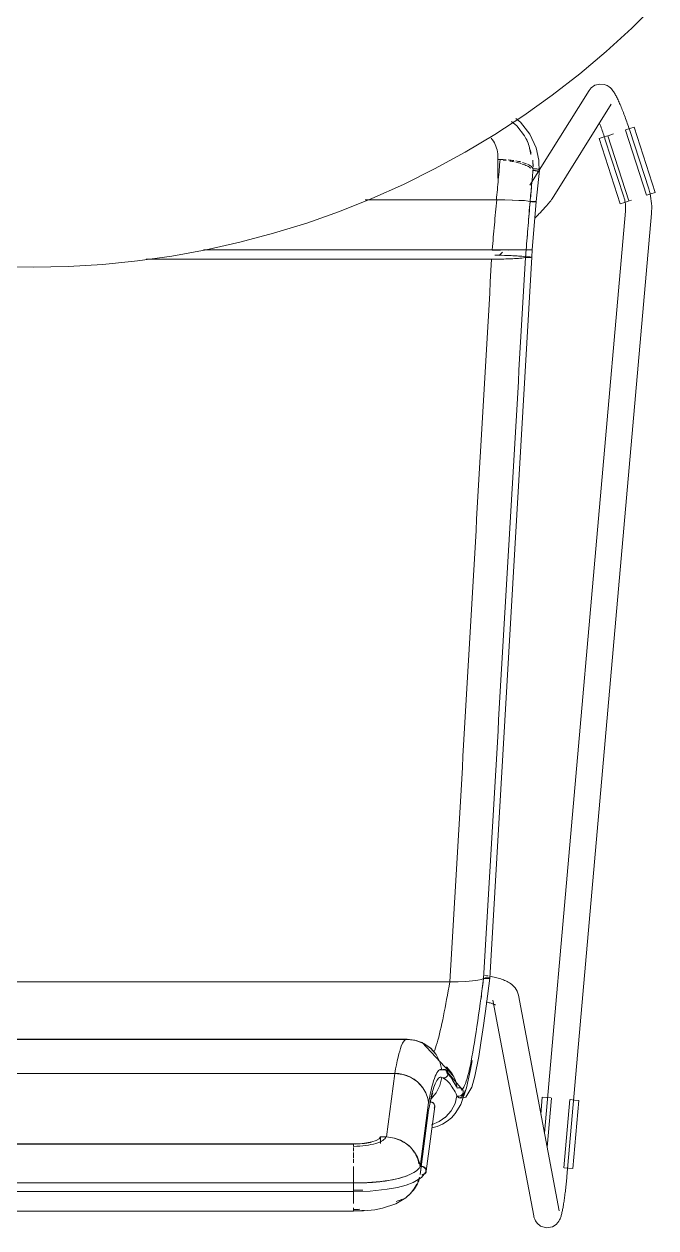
# Model space of a CAD drawing. Header units: millimetres. Extents: x 155927 to 295199, y -4084 to 97293.
# Drawn here: x 159744 to 160035, y 16566 to 17120 of the extents above; entities that cross this region are included whole.
import ezdxf

# ---------------------------------------------------------------- set-up
doc = ezdxf.new("R2010")
doc.units = ezdxf.units.MM
doc.header["$MEASUREMENT"] = 0
doc.layers.add('I-FURN', color=8, linetype='CONTINUOUS', lineweight=9)

msp = doc.modelspace()

# ---------------------------------------------------------------- linework, layer by layer
at = {"layer": 'I-FURN'}
for p, q in [((160024.15, 17118.05), (160035.52, 17129.31)), ((160012.33, 17107.27), (160024.15, 17118.05)), ((160000.09, 17096.96), (160012.33, 17107.27)), ((159987.46, 17087.15), (160000.09, 17096.96)), ((160005.36, 17090.48), (160007.1, 17091.71)), ((160007.1, 17091.71), (160009.32, 17092.29)), ((160009.32, 17092.29), (160011.3, 17092.12)), ((160011.3, 17092.12), (160012.68, 17091.6)), ((160012.68, 17091.6), (160013.59, 17091.03)), ((159974.43, 17077.85), (159987.46, 17087.15)), ((160004.47, 17089.36), (159981.44, 17052.6)), ((160005.36, 17090.48), (160004.47, 17089.36)), ((160013.59, 17091.03), (160014.22, 17090.51)), ((160014.22, 17090.51), (160014.68, 17090.05)), ((160014.68, 17090.05), (160015.05, 17089.62)), ((160015.05, 17089.62), (160015.37, 17089.22)), ((160015.37, 17089.22), (160015.64, 17088.83)), ((160015.64, 17088.83), (160015.9, 17088.44)), ((160015.9, 17088.44), (160016.14, 17088.05)), ((160016.14, 17088.05), (160016.38, 17087.65)), ((160016.38, 17087.65), (160016.61, 17087.24)), ((160016.61, 17087.24), (160016.84, 17086.82)), ((160016.84, 17086.82), (160017.06, 17086.37)), ((160017.06, 17086.37), (160017.29, 17085.92)), ((160017.29, 17085.92), (160017.53, 17085.44)), ((159987.33, 17039.41), (160014.64, 17082.99)), ((160017.53, 17085.44), (160017.76, 17084.95)), ((160017.76, 17084.95), (160017.99, 17084.44)), ((160017.99, 17084.44), (160018.23, 17083.92)), ((160018.23, 17083.92), (160018.47, 17083.37)), ((160018.47, 17083.37), (160018.71, 17082.81)), ((160018.71, 17082.81), (160018.96, 17082.23)), ((160018.96, 17082.23), (160019.21, 17081.64)), ((160019.21, 17081.64), (160019.45, 17081.02)), ((160019.45, 17081.02), (160019.71, 17080.4)), ((160019.71, 17080.4), (160019.96, 17079.76)), ((159961.05, 17069.09), (159974.43, 17077.85)), ((159968.72, 17075.02), (159971.11, 17073.02)), ((159970.74, 17076.37), (159972.85, 17074.69)), ((159972.85, 17074.69), (159977.18, 17069.16)), ((160019.96, 17079.76), (160020.21, 17079.11)), ((160020.21, 17079.11), (160020.46, 17078.44)), ((160020.46, 17078.44), (160020.72, 17077.76)), ((160020.72, 17077.76), (160020.97, 17077.07)), ((160020.97, 17077.07), (160021.23, 17076.38)), ((160021.23, 17076.38), (160021.48, 17075.67)), ((160021.48, 17075.67), (160021.74, 17074.95)), ((160021.74, 17074.95), (160021.99, 17074.23)), ((159947.33, 17060.86), (159961.05, 17069.09)), ((159971.11, 17073.02), (159974.61, 17068.45)), ((159977.18, 17069.16), (159980.08, 17062.85)), ((160009.27, 17074.1), (160009.51, 17073.48)), ((160009.51, 17073.48), (160009.74, 17072.85)), ((160009.74, 17072.85), (160009.98, 17072.2)), ((160009.98, 17072.2), (160010.21, 17071.54)), ((160010.21, 17071.54), (160010.45, 17070.88)), ((160010.45, 17070.88), (160010.68, 17070.2)), ((160010.68, 17070.2), (160010.92, 17069.52)), ((160010.92, 17069.52), (160011.15, 17068.84)), ((160015.62, 17069.31), (160013.14, 17068.51)), ((160021.11, 17071.09), (160030.8, 17041.08)), ((160021.23, 17071.13), (160023.2, 17071.76)), ((160021.99, 17074.23), (160022.24, 17073.5)), ((160022.24, 17073.5), (160022.49, 17072.77)), ((160022.49, 17072.77), (160022.74, 17072.03)), ((160022.74, 17072.03), (160022.98, 17071.29)), ((160022.98, 17071.29), (160023.13, 17070.84)), ((160031.84, 17044.03), (160023.13, 17070.84)), ((160023.2, 17071.76), (160025.15, 17072.39)), ((160025.15, 17072.39), (160034.84, 17042.39)), ((159974.61, 17068.45), (159976.52, 17064.76)), ((160009, 17067.18), (160010.95, 17067.81)), ((160009, 17067.18), (160018.69, 17037.17)), ((160010.95, 17067.81), (160012.92, 17068.44)), ((160011.15, 17068.84), (160011.38, 17068.15)), ((160011.38, 17068.15), (160011.61, 17067.46)), ((160011.61, 17067.46), (160011.72, 17067.13)), ((160011.72, 17067.13), (160020.43, 17040.32)), ((160022.73, 17038.48), (160013.04, 17068.48)), ((159933.29, 17053.19), (159947.33, 17060.86)), ((159962.44, 17049.01), (159962.44, 17058.76)), ((159980.08, 17062.85), (159981.3, 17057.2)), ((159918.95, 17046.09), (159933.29, 17053.19)), ((159962.39, 17057.52), (159963.43, 17057.52)), ((159981.27, 17052.32), (159977.16, 17045.78)), ((159980.09, 17038.14), (159981.51, 17052.63)), ((159981.3, 17057.2), (159981.38, 17051.74)), ((159904.34, 17039.56), (159918.95, 17046.09)), ((160032.89, 17041.76), (160030.92, 17041.12)), ((160031.86, 17043.98), (160031.84, 17044.03)), ((160032.19, 17042.88), (160031.86, 17043.98)), ((160032.47, 17041.78), (160032.19, 17042.88)), ((160032.71, 17040.66), (160032.47, 17041.78)), ((160034.84, 17042.39), (160032.89, 17041.76)), ((159889.49, 17033.63), (159904.34, 17039.56)), ((159961.74, 17038.97), (159901.25, 17038.97)), ((159901.25, 17038.97), (159961.74, 17038.97)), ((159965.5, 17038.94), (159961.74, 17038.97)), ((159961.86, 17038.97), (159965.5, 17038.94)), ((159965.59, 17038.94), (159969.03, 17038.87)), ((159969.03, 17038.87), (159965.6, 17038.94)), ((159972.13, 17038.75), (159969.03, 17038.87)), ((159969.1, 17038.87), (159972.13, 17038.75)), ((159974.61, 17038.6), (159972.13, 17038.75)), ((159972.17, 17038.75), (159974.61, 17038.6)), ((159976.34, 17038.43), (159974.61, 17038.6)), ((159974.63, 17038.6), (159976.34, 17038.42)), ((159977.24, 17038.23), (159976.34, 17038.43)), ((159976.35, 17038.42), (159977.23, 17038.23)), ((159977.23, 17038.23), (159977.7, 17038.24)), ((159977.71, 17038.24), (159977.24, 17038.23)), ((159977.25, 17038.05), (159977.72, 17038.04)), ((159977.72, 17038.04), (159977.25, 17038.05)), ((159977.7, 17038.24), (159978.2, 17038.24)), ((159978.2, 17038.24), (159977.71, 17038.24)), ((159978.69, 17038.24), (159978.2, 17038.24)), ((159978.2, 17038.24), (159978.69, 17038.24)), ((159978.7, 17038.04), (159978.21, 17038.04)), ((159978.22, 17038.04), (159978.71, 17038.04)), ((159978.26, 17015.94), (159980.08, 17038.14)), ((159979.15, 17038.23), (159978.69, 17038.24)), ((159978.69, 17038.24), (159979.14, 17038.23)), ((159979.16, 17038.05), (159978.7, 17038.04)), ((159978.71, 17038.04), (159979.16, 17038.05)), ((159979.14, 17038.23), (159979.53, 17038.21)), ((159979.53, 17038.21), (159979.15, 17038.23)), ((159979.16, 17038.05), (159979.54, 17038.07)), ((159979.54, 17038.07), (159979.16, 17038.05)), ((159979.83, 17038.19), (159979.53, 17038.21)), ((159979.53, 17038.21), (159979.82, 17038.19)), ((159979.54, 17038.07), (159979.83, 17038.09)), ((159979.83, 17038.09), (159979.54, 17038.07)), ((159980.02, 17038.16), (159979.83, 17038.19)), ((159979.83, 17038.09), (159980.02, 17038.11)), ((159980.02, 17038.11), (159979.83, 17038.09)), ((159980.01, 17038.16), (159980.08, 17038.14)), ((159980.09, 17038.14), (159980.02, 17038.16)), ((159980.02, 17038.11), (159980.09, 17038.14)), ((159980.08, 17038.14), (159980.02, 17038.11)), ((159984.51, 17035.95), (159984.21, 17035.62)), ((159984.8, 17036.28), (159984.51, 17035.95)), ((159985.07, 17036.59), (159984.8, 17036.28)), ((159985.33, 17036.88), (159985.07, 17036.59)), ((159985.57, 17037.16), (159985.33, 17036.88)), ((159985.8, 17037.43), (159985.57, 17037.16)), ((159986.02, 17037.68), (159985.8, 17037.43)), ((159986.22, 17037.92), (159986.02, 17037.68)), ((159986.41, 17038.15), (159986.22, 17037.92)), ((159986.59, 17038.37), (159986.41, 17038.15)), ((159986.76, 17038.59), (159986.59, 17038.37)), ((159986.94, 17038.82), (159986.76, 17038.59)), ((159987.12, 17039.08), (159986.94, 17038.82)), ((159987.33, 17039.41), (159987.12, 17039.08)), ((160020.64, 17037.8), (160018.69, 17037.17)), ((160020.43, 17040.32), (160020.62, 17039.68)), ((160020.62, 17039.68), (160020.79, 17039.04)), ((160022.61, 17038.44), (160020.64, 17037.8)), ((160020.79, 17039.04), (160020.93, 17038.4)), ((160020.93, 17038.4), (160021.04, 17037.74)), ((160021.04, 17037.74), (160021.13, 17037.09)), ((160021.13, 17037.09), (160021.19, 17036.43)), ((160021.19, 17036.43), (160021.23, 17035.77)), ((160021.23, 17035.77), (160021.24, 17035.1)), ((160023.99, 17038.88), (160022.83, 17038.51)), ((160032.91, 17039.54), (160032.71, 17040.66)), ((160033.06, 17038.4), (160032.91, 17039.54)), ((160033.16, 17037.27), (160033.06, 17038.4)), ((160033.22, 17036.13), (160033.16, 17037.27)), ((160033.24, 17034.98), (160033.22, 17036.13)), ((159874.4, 17028.29), (159889.49, 17033.63)), ((159980.06, 17031.1), (159979.61, 17030.63)), ((159980.49, 17031.56), (159980.06, 17031.1)), ((159980.91, 17032.01), (159980.49, 17031.56)), ((159981.32, 17032.46), (159980.91, 17032.01)), ((159981.73, 17032.89), (159981.32, 17032.46)), ((159982.12, 17033.32), (159981.73, 17032.89)), ((159982.5, 17033.73), (159982.12, 17033.32)), ((159982.87, 17034.14), (159982.5, 17033.73)), ((159983.22, 17034.53), (159982.87, 17034.14)), ((159983.57, 17034.9), (159983.22, 17034.53)), ((159983.9, 17035.27), (159983.57, 17034.9)), ((160021.17, 17033.75), (159983.88, 16609.25)), ((159984.21, 17035.62), (159983.9, 17035.27)), ((159994.18, 16589.38), (160033.13, 17032.7)), ((160021.18, 17033.78), (160021.17, 17033.75)), ((160021.22, 17034.44), (160021.18, 17033.78)), ((160021.24, 17035.1), (160021.22, 17034.44)), ((160033.13, 17032.7), (160033.21, 17033.84)), ((160033.21, 17033.84), (160033.24, 17034.98)), ((159859.12, 17023.57), (159874.4, 17028.29)), ((159828.04, 17015.96), (159843.66, 17019.45)), ((159843.66, 17019.45), (159859.12, 17023.57)), ((159812.3, 17013.1), (159828.04, 17015.96)), ((159826.8, 17016), (159959.79, 17016)), ((159959.79, 17016), (159826.8, 17016)), ((159959.79, 17016), (159963.58, 17016)), ((159963.58, 17016), (159959.79, 17016)), ((159963.58, 17015.88), (159959.8, 17015.87)), ((159959.8, 17015.87), (159963.58, 17015.88)), ((159963.32, 17013.44), (159961.07, 17013.47)), ((159963.02, 17013.33), (159964.49, 17014.85)), ((159963.58, 17016), (159967.15, 17015.99)), ((159967.15, 17015.99), (159963.58, 17016)), ((159970.26, 17015.89), (159967.14, 17015.88)), ((159967.14, 17015.88), (159970.27, 17015.89)), ((159967.15, 17015.99), (159970.28, 17015.98)), ((159970.28, 17015.98), (159967.15, 17015.99)), ((159972.76, 17015.9), (159970.26, 17015.89)), ((159970.27, 17015.89), (159972.77, 17015.9)), ((159970.28, 17015.98), (159972.78, 17015.97)), ((159972.78, 17015.97), (159970.28, 17015.98)), ((159974.51, 17015.92), (159972.76, 17015.9)), ((159972.77, 17015.9), (159974.52, 17015.92)), ((159974.53, 17015.96), (159972.78, 17015.97)), ((159972.79, 17015.97), (159974.53, 17015.96)), ((159974.53, 17015.96), (159975.42, 17015.94)), ((159975.42, 17015.94), (159974.53, 17015.96)), ((159975.88, 17015.93), (159975.41, 17015.93)), ((159975.41, 17015.93), (159975.88, 17015.93)), ((159975.42, 17015.94), (159975.89, 17015.95)), ((159975.89, 17015.95), (159975.42, 17015.94)), ((159976.38, 17015.93), (159975.88, 17015.93)), ((159975.88, 17015.93), (159976.38, 17015.93)), ((159975.89, 17015.95), (159976.38, 17015.95)), ((159976.39, 17015.95), (159975.89, 17015.95)), ((159976.38, 17015.95), (159976.87, 17015.95)), ((159976.87, 17015.93), (159976.38, 17015.93)), ((159976.38, 17015.93), (159976.87, 17015.93)), ((159976.88, 17015.95), (159976.39, 17015.95)), ((159976.87, 17015.95), (159977.33, 17015.94)), ((159977.32, 17015.93), (159976.87, 17015.93)), ((159976.87, 17015.93), (159977.32, 17015.93)), ((159977.33, 17015.94), (159976.88, 17015.95)), ((159977.7, 17015.93), (159977.32, 17015.93)), ((159977.32, 17015.93), (159977.71, 17015.93)), ((159977.33, 17015.94), (159977.71, 17015.94)), ((159977.71, 17015.94), (159977.33, 17015.94)), ((159977.71, 17015.94), (159978, 17015.94)), ((159978, 17015.94), (159977.71, 17015.94)), ((159978.25, 17015.94), (159977.99, 17012.58)), ((159978.19, 17015.94), (159978.25, 17015.94)), ((159978.25, 17015.94), (159978.19, 17015.94)), ((159978.19, 17015.94), (159978.26, 17015.94)), ((159978.26, 17015.94), (159978.19, 17015.94)), ((159739.94, 17008.08), (159748.58, 17007.99)), ((159748.58, 17007.99), (159764.57, 17008.31)), ((159764.57, 17008.31), (159780.54, 17009.27)), ((159780.54, 17009.27), (159796.46, 17010.87)), ((159796.46, 17010.87), (159812.3, 17013.1)), ((159800.43, 17011.68), (159959.53, 17011.68)), ((159959.53, 17011.68), (159800.43, 17011.68)), ((159958.69, 16680.67), (159977.98, 17012.58)), ((159959.53, 17011.68), (159963.31, 17011.71)), ((159963.31, 17011.71), (159966.88, 17011.79)), ((159966.87, 17013.37), (159963.32, 17013.44)), ((159969.99, 17013.24), (159966.87, 17013.37)), ((159966.88, 17011.79), (159970.01, 17011.91)), ((159972.49, 17013.08), (159969.99, 17013.24)), ((159970.01, 17011.91), (159972.51, 17012.08)), ((159974.24, 17012.89), (159972.49, 17013.08)), ((159972.51, 17012.08), (159974.26, 17012.27)), ((159975.14, 17012.68), (159974.24, 17012.89)), ((159974.26, 17012.27), (159975.15, 17012.48)), ((159975.61, 17012.69), (159975.14, 17012.68)), ((159975.15, 17012.48), (159975.62, 17012.47)), ((159976.11, 17012.69), (159975.61, 17012.69)), ((159975.62, 17012.47), (159976.11, 17012.47)), ((159976.6, 17012.68), (159976.11, 17012.69)), ((159976.11, 17012.47), (159976.6, 17012.47)), ((159977.05, 17012.67), (159976.6, 17012.68)), ((159976.6, 17012.47), (159977.05, 17012.48)), ((159977.43, 17012.66), (159977.05, 17012.67)), ((159977.05, 17012.48), (159977.44, 17012.5)), ((159977.72, 17012.63), (159977.43, 17012.66)), ((159977.44, 17012.5), (159977.73, 17012.52)), ((159977.91, 17012.61), (159977.72, 17012.63)), ((159977.73, 17012.52), (159977.92, 17012.55)), ((159977.98, 17012.58), (159977.91, 17012.61)), ((159977.92, 17012.55), (159977.98, 17012.58)), ((159957.17, 16681.8), (159956.44, 16681.9)), ((159957.88, 16681.69), (159957.17, 16681.8)), ((159959.28, 16681.45), (159958.59, 16681.58)), ((159959.96, 16681.32), (159959.28, 16681.45)), ((159960.63, 16681.17), (159959.96, 16681.32)), ((159961.29, 16681.02), (159960.63, 16681.17)), ((159961.93, 16680.86), (159961.29, 16681.02)), ((159556.88, 16678.95), (159940.28, 16678.95)), ((159940.28, 16678.95), (159556.88, 16678.95)), ((159940.28, 16678.95), (159944.05, 16679.01)), ((159944.05, 16679.01), (159940.36, 16678.95)), ((159944.05, 16679.01), (159947.58, 16679.16)), ((159947.58, 16679.16), (159944.11, 16679.01)), ((159947.58, 16679.16), (159950.68, 16679.4)), ((159950.72, 16679.4), (159947.63, 16679.17)), ((159950.68, 16679.4), (159953.18, 16679.71)), ((159953.18, 16679.71), (159950.72, 16679.4)), ((159953.18, 16679.71), (159954.92, 16680.08)), ((159954.92, 16680.08), (159953.19, 16679.72)), ((159955.83, 16680.48), (159954.92, 16680.08)), ((159954.92, 16680.08), (159955.83, 16680.48)), ((159955.83, 16680.48), (159956.3, 16680.46)), ((159956.3, 16680.46), (159955.83, 16680.48)), ((159956.3, 16680.46), (159956.79, 16680.46)), ((159956.8, 16680.46), (159956.3, 16680.46)), ((159956.83, 16680.88), (159956.34, 16680.88)), ((159956.34, 16680.88), (159956.84, 16680.88)), ((159956.79, 16680.46), (159957.29, 16680.47)), ((159957.29, 16680.47), (159956.8, 16680.46)), ((159957.32, 16680.87), (159956.83, 16680.88)), ((159956.84, 16680.88), (159957.33, 16680.87)), ((159958.69, 16680.67), (159957.14, 16668.81)), ((159957.29, 16680.47), (159957.74, 16680.49)), ((159957.75, 16680.49), (159957.29, 16680.47)), ((159957.78, 16680.85), (159957.32, 16680.87)), ((159957.33, 16680.87), (159957.78, 16680.85)), ((159957.74, 16680.49), (159958.13, 16680.52)), ((159958.13, 16680.52), (159957.75, 16680.49)), ((159958.15, 16680.82), (159957.78, 16680.85)), ((159957.78, 16680.85), (159958.16, 16680.82)), ((159958.13, 16680.52), (159958.43, 16680.57)), ((159958.43, 16680.57), (159958.13, 16680.52)), ((159958.44, 16680.77), (159958.15, 16680.82)), ((159958.16, 16680.82), (159958.45, 16680.77)), ((159958.43, 16680.57), (159958.62, 16680.62)), ((159958.62, 16680.62), (159958.43, 16680.57)), ((159958.63, 16680.72), (159958.44, 16680.77)), ((159958.45, 16680.77), (159958.63, 16680.72)), ((159958.62, 16680.62), (159958.69, 16680.67)), ((159958.69, 16680.67), (159958.62, 16680.62)), ((159958.69, 16680.67), (159958.63, 16680.72)), ((159958.63, 16680.72), (159958.69, 16680.67)), ((159962.56, 16680.69), (159961.93, 16680.86)), ((159963.18, 16680.5), (159962.56, 16680.69)), ((159963.78, 16680.31), (159963.18, 16680.5)), ((159964.37, 16680.1), (159963.78, 16680.31)), ((159964.95, 16679.88), (159964.37, 16680.1)), ((159965.53, 16679.65), (159964.95, 16679.88)), ((159966.09, 16679.4), (159965.53, 16679.65)), ((159966.64, 16679.13), (159966.09, 16679.4)), ((159967.17, 16678.84), (159966.64, 16679.13)), ((159967.71, 16678.51), (159967.17, 16678.84)), ((159968.25, 16678.15), (159967.71, 16678.51)), ((159968.78, 16677.75), (159968.25, 16678.15)), ((159969.31, 16677.3), (159968.78, 16677.75)), ((159969.83, 16676.78), (159969.31, 16677.3)), ((159970.34, 16676.18), (159969.83, 16676.78)), ((159970.83, 16675.5), (159970.34, 16676.18)), ((159971.26, 16674.7), (159970.83, 16675.5)), ((159960.09, 16670.59), (159978.91, 16571.3)), ((159971.63, 16673.81), (159971.26, 16674.7)), ((159971.89, 16672.82), (159971.63, 16673.81)), ((159990.7, 16573.53), (159971.89, 16672.82)), ((159957.14, 16668.81), (159955.78, 16658.88)), ((159957.55, 16669.56), (159957.05, 16669.66)), ((159958.02, 16669.46), (159957.55, 16669.56)), ((159958.46, 16669.36), (159958.02, 16669.46)), ((159958.88, 16669.25), (159958.46, 16669.36)), ((159959.28, 16669.15), (159958.88, 16669.25)), ((159959.64, 16669.04), (159959.28, 16669.15)), ((159959.98, 16668.93), (159959.64, 16669.04)), ((159960.28, 16668.82), (159959.98, 16668.93)), ((159960.55, 16668.72), (159960.28, 16668.82)), ((159960.78, 16668.63), (159960.55, 16668.72)), ((159960.98, 16668.54), (159960.78, 16668.63)), ((159961.13, 16668.46), (159960.98, 16668.54)), ((159961.22, 16668.42), (159961.13, 16668.46)), ((159961.29, 16668.37), (159961.22, 16668.42)), ((159961.31, 16668.36), (159961.29, 16668.37)), ((159955.78, 16658.88), (159954.6, 16650.87)), ((159576.18, 16652.45), (159920.97, 16652.45)), ((159920.97, 16652.45), (159576.18, 16652.45)), ((159920.43, 16652.6), (159615.63, 16652.6)), ((159924.18, 16652.16), (159920.43, 16652.6)), ((159920.97, 16652.45), (159924.76, 16651.97)), ((159924.76, 16651.98), (159920.97, 16652.45)), ((159928.64, 16650.43), (159924.18, 16652.16)), ((159928.33, 16650.61), (159924.76, 16651.98)), ((159924.76, 16651.97), (159928.33, 16650.61)), ((159927.54, 16651.03), (159925.62, 16651.74)), ((159942.15, 16635.34), (159927.54, 16651.03)), ((159928.33, 16650.61), (159931.46, 16648.44)), ((159931.47, 16648.44), (159928.33, 16650.61)), ((159931.46, 16648.44), (159933.97, 16645.56)), ((159933.97, 16645.57), (159931.47, 16648.44)), ((159954.6, 16650.87), (159953.57, 16644.55)), ((159935.73, 16642.17), (159933.97, 16645.57)), ((159933.97, 16645.56), (159935.72, 16642.17)), ((159936.62, 16638.46), (159935.73, 16642.17)), ((159949.85, 16638.69), (159950.59, 16642.76)), ((159953.57, 16644.55), (159951.76, 16635.53)), ((159582.22, 16636.85), (159914.93, 16636.85)), ((159914.93, 16636.85), (159582.22, 16636.85)), ((159914.93, 16636.85), (159911.07, 16607.57)), ((159918.7, 16636.38), (159914.93, 16636.85)), ((159938.43, 16638.43), (159935.55, 16638.48)), ((159936.62, 16638.46), (159937.09, 16638.62)), ((159937.09, 16638.62), (159936.62, 16638.46)), ((159937.09, 16638.62), (159937.59, 16638.66)), ((159937.59, 16638.66), (159937.09, 16638.62)), ((159937.59, 16638.66), (159938.08, 16638.57)), ((159938.08, 16638.58), (159937.59, 16638.66)), ((159938.53, 16638.38), (159938.08, 16638.58)), ((159938.08, 16638.57), (159938.53, 16638.37)), ((159946.26, 16629.14), (159938.13, 16638.56)), ((159938.91, 16638.06), (159938.53, 16638.38)), ((159938.53, 16638.37), (159938.91, 16638.06)), ((159938.8, 16639.84), (159941.2, 16637.01)), ((159941.21, 16637.01), (159938.8, 16639.84)), ((159938.91, 16638.06), (159939.2, 16637.66)), ((159939.21, 16637.66), (159938.91, 16638.06)), ((159939.2, 16637.66), (159939.39, 16637.2)), ((159939.4, 16637.2), (159939.21, 16637.66)), ((159939.39, 16637.2), (159939.46, 16636.71)), ((159939.46, 16636.71), (159939.39, 16636.22)), ((159939.46, 16636.71), (159939.4, 16637.2)), ((159939.4, 16636.21), (159939.46, 16636.71)), ((159941.2, 16637.01), (159942.84, 16633.68)), ((159942.85, 16633.68), (159941.21, 16637.01)), ((159947.96, 16630.17), (159949.85, 16638.69)), ((159922.25, 16635.06), (159918.7, 16636.38)), ((159925.36, 16632.98), (159922.25, 16635.06)), ((159927.85, 16630.24), (159925.36, 16632.98)), ((159933.97, 16627.84), (159935.73, 16631.24)), ((159935.73, 16631.24), (159936.62, 16634.95)), ((159937.09, 16634.79), (159936.62, 16634.95)), ((159936.62, 16634.95), (159937.09, 16634.79)), ((159937.3, 16634.67), (159936.87, 16634.85)), ((159937.59, 16634.75), (159937.09, 16634.79)), ((159937.09, 16634.79), (159937.59, 16634.75)), ((159938.08, 16634.84), (159937.59, 16634.75)), ((159937.59, 16634.75), (159938.08, 16634.83)), ((159938.53, 16635.04), (159938.08, 16634.84)), ((159938.08, 16634.83), (159938.53, 16635.04)), ((159938.91, 16635.35), (159938.53, 16635.04)), ((159938.53, 16635.04), (159938.91, 16635.35)), ((159939.2, 16635.75), (159938.91, 16635.35)), ((159938.91, 16635.35), (159939.21, 16635.75)), ((159939.39, 16636.22), (159939.2, 16635.75)), ((159939.21, 16635.75), (159939.4, 16636.21)), ((159942.84, 16633.68), (159943.63, 16630.07)), ((159943.63, 16630.07), (159942.85, 16633.68)), ((159951.76, 16635.53), (159950.36, 16630.53)), ((159931.47, 16624.97), (159933.97, 16627.84)), ((159932.47, 16627.87), (159931.71, 16625.44)), ((159942.68, 16622.95), (159943.58, 16626.58)), ((159944.05, 16626.42), (159943.58, 16626.58)), ((159943.58, 16626.58), (159944.05, 16626.42)), ((159943.63, 16630.07), (159944.1, 16630.22)), ((159944.1, 16630.22), (159943.63, 16630.07)), ((159944.55, 16626.38), (159944.05, 16626.42)), ((159944.05, 16626.42), (159944.55, 16626.37)), ((159944.1, 16630.22), (159944.6, 16630.25)), ((159944.6, 16630.25), (159944.1, 16630.22)), ((159945.4, 16625.37), (159944.49, 16625.66)), ((159945.04, 16626.45), (159944.55, 16626.38)), ((159944.55, 16626.37), (159945.04, 16626.45)), ((159944.6, 16630.25), (159945.09, 16630.16)), ((159945.1, 16630.16), (159944.6, 16630.25)), ((159945.5, 16626.65), (159945.04, 16626.45)), ((159945.04, 16626.45), (159945.5, 16626.65)), ((159945.09, 16630.16), (159945.54, 16629.95)), ((159945.55, 16629.95), (159945.1, 16630.16)), ((159945.29, 16622.54), (159947.96, 16630.17)), ((159947.59, 16625.9), (159945.4, 16625.37)), ((159945.88, 16626.95), (159945.5, 16626.65)), ((159945.5, 16626.65), (159945.89, 16626.95)), ((159945.54, 16629.95), (159945.92, 16629.63)), ((159945.93, 16629.64), (159945.55, 16629.95)), ((159946.18, 16627.35), (159945.88, 16626.95)), ((159945.89, 16626.95), (159946.19, 16627.35)), ((159945.92, 16629.63), (159946.21, 16629.23)), ((159946.21, 16629.23), (159945.93, 16629.64)), ((159946.1, 16629.41), (159946.23, 16629.2)), ((159946.38, 16627.8), (159946.18, 16627.35)), ((159946.19, 16627.35), (159946.38, 16627.8)), ((159946.21, 16629.23), (159946.39, 16628.77)), ((159946.4, 16628.77), (159946.21, 16629.23)), ((159946.45, 16628.29), (159946.38, 16627.8)), ((159946.38, 16627.8), (159946.46, 16628.29)), ((159946.39, 16628.77), (159946.45, 16628.29)), ((159946.46, 16628.29), (159946.4, 16628.77)), ((159950.36, 16630.53), (159947.59, 16625.9)), ((159982.84, 16625.88), (159982.15, 16617.99)), ((159982.84, 16625.88), (159984.89, 16625.7)), ((159984.89, 16625.7), (159986.95, 16625.52)), ((159930.48, 16623.48), (159926.64, 16593.77)), ((159933.31, 16621.57), (159929.46, 16591.79)), ((159931.71, 16625.44), (159930.34, 16619.15)), ((159931.45, 16623.67), (159930.95, 16623.63)), ((159931.94, 16623.59), (159931.45, 16623.67)), ((159932.39, 16623.4), (159931.94, 16623.59)), ((159932.77, 16623.1), (159932.39, 16623.4)), ((159933.07, 16622.71), (159932.77, 16623.1)), ((159933.26, 16622.27), (159933.07, 16622.71)), ((159933.07, 16620.89), (159933.26, 16621.33)), ((159933.32, 16621.8), (159933.26, 16622.27)), ((159933.26, 16621.33), (159933.32, 16621.8)), ((159940.94, 16619.63), (159942.68, 16622.95)), ((159942.78, 16618.43), (159945.29, 16622.54)), ((159985.09, 16602.91), (159987.07, 16625.51)), ((159995.52, 16624.77), (159992.76, 16593.36)), ((159995.65, 16624.76), (159997.71, 16624.58)), ((159999.75, 16624.4), (159996.99, 16592.99)), ((159997.71, 16624.58), (159999.75, 16624.4)), ((159930.46, 16619.93), (159926.62, 16590.23)), ((159931.86, 16613.23), (159935.37, 16614.63)), ((159935.37, 16614.63), (159938.45, 16616.81)), ((159936.87, 16613.41), (159939.07, 16614.78)), ((159938.45, 16616.81), (159938.19, 16616.57)), ((159938.45, 16616.81), (159940.94, 16619.63)), ((159939.07, 16614.78), (159941.05, 16616.46)), ((159941.05, 16616.46), (159942.78, 16618.43)), ((159932, 16611.72), (159934.5, 16612.38)), ((159934.5, 16612.38), (159936.87, 16613.41)), ((159896, 16604.38), (159601.15, 16604.38)), ((159601.15, 16604.33), (159896, 16604.33)), ((159899.04, 16604.49), (159896, 16604.38)), ((159901.89, 16604.81), (159899.04, 16604.49)), ((159904.38, 16605.32), (159901.89, 16604.81)), ((159906.37, 16605.99), (159904.38, 16605.32)), ((159907.72, 16606.78), (159906.37, 16605.99)), ((159908.36, 16607.64), (159907.72, 16606.78)), ((159908.36, 16604.64), (159908.36, 16607.64)), ((159911.07, 16607.57), (159908.36, 16607.64)), ((159896, 16602.8), (159896, 16601.06)), ((159896, 16600.47), (159896, 16598.01)), ((159896, 16597.49), (159896, 16595.65)), ((159896, 16594.02), (159896, 16590.46)), ((159927.39, 16596.2), (159926.77, 16591.43)), ((159994.95, 16593.17), (159992.89, 16593.35)), ((159996.99, 16592.99), (159994.95, 16593.17)), ((159896, 16586.46), (159896, 16590.27)), ((159896, 16590.27), (159896, 16586.46)), ((159902.41, 16586.57), (159908.4, 16587.05)), ((159908.4, 16587.05), (159913.84, 16587.88)), ((159913.84, 16587.88), (159917.34, 16588.68)), ((159917.34, 16588.68), (159920.16, 16589.56)), ((159920.16, 16589.56), (159920.67, 16589.75)), ((159927.21, 16588.91), (159923.38, 16586.61)), ((159929.1, 16591.29), (159927.21, 16588.91)), ((159993.88, 16586.23), (159993.95, 16586.97)), ((159993.95, 16586.97), (159994.03, 16587.72)), ((159994.03, 16587.72), (159994.1, 16588.47)), ((159994.1, 16588.47), (159994.16, 16589.22)), ((159994.16, 16589.22), (159994.18, 16589.38)), ((159896, 16586.48), (159601.15, 16586.48)), ((159601.15, 16582.52), (159896, 16582.52)), ((159896, 16586.48), (159902.41, 16586.57)), ((159896, 16586.48), (159896, 16582.52)), ((159896, 16586.37), (159896, 16586.48)), ((159896, 16586.15), (159896, 16586.37)), ((159896, 16585.82), (159896, 16586.15)), ((159896, 16585.4), (159896, 16585.82)), ((159896, 16584.93), (159896, 16585.4)), ((159896, 16584.43), (159896, 16584.93)), ((159896, 16583.94), (159896, 16584.43)), ((159896, 16583.48), (159896, 16583.94)), ((159896, 16583.09), (159896, 16583.48)), ((159896, 16582.79), (159896, 16583.09)), ((159896, 16582.59), (159896, 16582.79)), ((159896, 16582.77), (159896, 16579.75)), ((159896, 16579.74), (159896, 16582.76)), ((159903.56, 16582.67), (159896, 16582.52)), ((159896, 16582.52), (159896, 16582.59)), ((159911.45, 16583.47), (159903.56, 16582.67)), ((159916.17, 16584.34), (159911.45, 16583.47)), ((159920.21, 16585.42), (159916.17, 16584.34)), ((159922.07, 16581.46), (159920.09, 16579.63)), ((159923.38, 16586.61), (159920.21, 16585.42)), ((159923.74, 16583.53), (159922.07, 16581.46)), ((159925.07, 16585.8), (159923.74, 16583.53)), ((159993.23, 16580.54), (159993.31, 16581.22)), ((159993.31, 16581.22), (159993.4, 16581.9)), ((159993.4, 16581.9), (159993.48, 16582.6)), ((159993.48, 16582.6), (159993.57, 16583.31)), ((159993.57, 16583.31), (159993.65, 16584.03)), ((159993.65, 16584.03), (159993.73, 16584.76)), ((159993.73, 16584.76), (159993.8, 16585.49)), ((159993.8, 16585.49), (159993.88, 16586.23)), ((159896, 16579.58), (159896, 16577)), ((159915.38, 16576.76), (159909.23, 16574.74)), ((159920.09, 16579.63), (159915.38, 16576.76)), ((159992.41, 16575.13), (159992.5, 16575.67)), ((159992.5, 16575.67), (159992.59, 16576.22)), ((159992.59, 16576.22), (159992.69, 16576.79)), ((159992.69, 16576.79), (159992.78, 16577.37)), ((159992.78, 16577.37), (159992.87, 16577.97)), ((159992.87, 16577.97), (159992.96, 16578.59)), ((159992.96, 16578.59), (159993.05, 16579.23)), ((159993.05, 16579.23), (159993.14, 16579.88)), ((159993.14, 16579.88), (159993.23, 16580.54)), ((159601.15, 16573.48), (159896, 16573.48)), ((159896, 16574.98), (159896, 16573.5)), ((159896, 16573.48), (159896, 16573.65)), ((159900.52, 16573.57), (159896, 16573.48)), ((159905.73, 16574.08), (159900.52, 16573.57)), ((159909.23, 16574.74), (159905.73, 16574.08)), ((159979, 16570.88), (159978.91, 16571.3)), ((159979.13, 16570.37), (159979, 16570.88)), ((159979.35, 16569.75), (159979.13, 16570.37)), ((159991.06, 16569.88), (159991.23, 16570.3)), ((159991.23, 16570.3), (159991.38, 16570.71)), ((159991.38, 16570.71), (159991.5, 16571.1)), ((159991.5, 16571.1), (159991.62, 16571.5)), ((159991.62, 16571.5), (159991.72, 16571.9)), ((159991.72, 16571.9), (159991.83, 16572.32)), ((159991.83, 16572.32), (159991.93, 16572.74)), ((159991.93, 16572.74), (159992.03, 16573.19)), ((159992.03, 16573.19), (159992.12, 16573.65)), ((159992.12, 16573.65), (159992.22, 16574.12)), ((159992.22, 16574.12), (159992.31, 16574.62)), ((159992.31, 16574.62), (159992.41, 16575.13)), ((159979.72, 16568.94), (159979.35, 16569.75)), ((159980.47, 16567.86), (159979.72, 16568.94)), ((159982.05, 16566.54), (159980.47, 16567.86)), ((159982.05, 16566.54), (159984.8, 16565.71)), ((159984.8, 16565.71), (159987.56, 16566.19)), ((159987.56, 16566.19), (159989.21, 16567.23)), ((159989.21, 16567.23), (159990.07, 16568.14)), ((159990.07, 16568.14), (159990.55, 16568.84)), ((159990.55, 16568.84), (159990.85, 16569.4)), ((159990.85, 16569.4), (159991.06, 16569.88))]:
    msp.add_line(p, q, dxfattribs=at)
for centre, major_axis, ratio, start_param, end_param in [((159914.8, 16621.78), (15.78, 0), 0.955139, 0.595876, 1.562553), ((159914.8, 16621.78), (15.78, 0), 0.955139, 0.354206, 0.595753), ((159914.8, 16621.78), (15.78, 0), 0.955139, 0.112537, 0.354036), ((159931.36, 16621.8), (1.96, 0), 0.955139, 5.775592, 8.064923), ((159896, 16589.23), (0, 15.75), 0.000004, 5.8107, 5.99294), ((159896, 16577.76), (12.4, 0), 0.287441, 4.712389, 4.950404)]:
    msp.add_ellipse(centre, major_axis=major_axis, ratio=ratio, start_param=start_param, end_param=end_param, dxfattribs=at)
for points, knots in [([(159959.28, 17067.41), (159960.04, 17066.51), (159961.97, 17063.51), (159962.6, 17059.91), (159962.39, 17057.52)], [0.5, 0.5, 0.5, 0.5, 0.6666667, 1, 1, 1, 1]), ([(159974.6, 17068.43), (159975.12, 17067.61), (159976.7, 17064.89), (159977.29, 17061.9), (159977.58, 17059.8)], [-0.4024189, -0.4024189, -0.4024189, -0.4024189, -0.3333333, -0.1789981, -0.1789981, -0.1789981, -0.1789981]), ([(159978.67, 17053.19), (159978.81, 17053.21), (159979.1, 17053.24), (159979.52, 17053.25), (159979.89, 17053.24), (159980.19, 17053.22), (159980.46, 17053.19), (159980.71, 17053.14), (159980.93, 17053.07), (159981.13, 17053.01), (159981.32, 17052.91), (159981.43, 17052.82), (159981.46, 17052.78)], [0, 0, 0, 0, 0.0555556, 0.1111111, 0.1666667, 0.1944444, 0.2222222, 0.2777778, 0.3055556, 0.3333333, 0.3888889, 0.4444444, 0.4444444, 0.4444444, 0.4444444]), ([(159961.07, 17013.47), (159963.09, 17013.46), (159966.32, 17013.4), (159970.11, 17013.25), (159973.46, 17013.03), (159974.85, 17012.82), (159975.14, 17012.68)], [-0.9335619, -0.9335619, -0.9335619, -0.9335619, -0.6666667, -0.5, -0.3333333, 0, 0, 0, 0]), ([(159975.15, 17012.48), (159974.87, 17012.33), (159973.48, 17012.13), (159970.12, 17011.91), (159966.96, 17011.78), (159963.35, 17011.7), (159960.8, 17011.68), (159959.53, 17011.68)], [-1, -1, -1, -1, -0.666667, -0.5, -0.333333, -0.166667, 0, 0, 0, 0]), ([(159977.99, 17012.58), (159977.99, 17012.56), (159977.85, 17012.53), (159977.46, 17012.5), (159977.07, 17012.48), (159976.61, 17012.47), (159976.12, 17012.47), (159975.61, 17012.47), (159975.3, 17012.47), (159975.15, 17012.48)], [-0.498493, -0.498493, -0.498493, -0.498493, -0.375, -0.3125, -0.25, -0.1875, -0.125, -0.0625, 0, 0, 0, 0]), ([(159940.28, 16678.95), (159939.3, 16673.56), (159937.36, 16662.78), (159934.92, 16652.07), (159933.46, 16647.83), (159932.98, 16646.68)], [0, 0, 0, 0, 0.25, 0.5, 0.625, 0.625, 0.625, 0.625]), ([(159945.46, 16629.19), (159945.87, 16629.38), (159947.29, 16630.98), (159949.73, 16639.28), (159952.78, 16657.72), (159954.81, 16672.93), (159955.83, 16680.48)], [0.1500588, 0.1500588, 0.1500588, 0.1500588, 0.25, 0.5, 0.75, 1, 1, 1, 1]), ([(159920.43, 16652.6), (159919.6, 16652.6), (159917.77, 16650.22), (159915.94, 16642.58), (159914.93, 16636.85)], [0.0892846, 0.0892846, 0.0892846, 0.0892846, 0.5, 1, 1, 1, 1]), ([(159938.75, 16637.2), (159939.21, 16636.81), (159940.83, 16635.13), (159942.46, 16632.48), (159943.63, 16630.07)], [0.303693, 0.303693, 0.303693, 0.303693, 0.5, 1, 1, 1, 1]), ([(159931.17, 16623.57), (159931.97, 16627.28), (159933.78, 16633.77), (159935.6, 16635.5), (159936.62, 16634.95)], [0.1122148, 0.1122148, 0.1122148, 0.1122148, 0.5, 1, 1, 1, 1]), ([(159937.3, 16634.67), (159938.23, 16634.2), (159940.33, 16632.41), (159942.42, 16628.98), (159943.58, 16626.58)], [0.0974621, 0.0974621, 0.0974621, 0.0974621, 0.5, 1, 1, 1, 1]), ([(159943.58, 16626.58), (159944.6, 16625.03), (159945.89, 16625.26), (159947.17, 16628.28), (159947.43, 16629)], [0, 0, 0, 0, 0.25, 0.3133981, 0.3133981, 0.3133981, 0.3133981]), ([(159914.61, 16607.02), (159915.84, 16606.7), (159919.36, 16605.27), (159922.67, 16602.81), (159923.8, 16600.65)], [-0.8333333, -0.8333333, -0.8333333, -0.8333333, -0.6666667, -0.3333333, -0.3333333, -0.3333333, -0.3333333]), ([(159927.49, 16590.19), (159927.63, 16590.19), (159927.86, 16590.2), (159928.15, 16590.27), (159928.42, 16590.37), (159928.73, 16590.55), (159929.05, 16590.84), (159929.29, 16591.2), (159929.42, 16591.55), (159929.47, 16591.86), (159929.47, 16592.13), (159929.44, 16592.4), (159929.37, 16592.65), (159929.25, 16592.9), (159929.06, 16593.21), (159928.74, 16593.54), (159928.34, 16593.77), (159927.99, 16593.89), (159927.61, 16593.96), (159927.17, 16593.95), (159926.81, 16593.85), (159926.64, 16593.77)], [0.1111111, 0.1111111, 0.1111111, 0.1111111, 0.1666667, 0.1944444, 0.2222222, 0.2777778, 0.3333333, 0.3888889, 0.4444444, 0.4791667, 0.5138889, 0.5486111, 0.5833333, 0.6180556, 0.6527778, 0.7222222, 0.7916667, 0.8263889, 0.8611111, 0.9305556, 1, 1, 1, 1]), ([(159927.89, 16593.86), (159928.01, 16593.83), (159928.24, 16593.73), (159928.65, 16593.45), (159929.11, 16592.9), (159929.36, 16592.03), (159929.13, 16591.25), (159928.73, 16590.74), (159928.35, 16590.44), (159927.89, 16590.25), (159927.56, 16590.21), (159927.4, 16590.21)], [-0.8125, -0.8125, -0.8125, -0.8125, -0.765625, -0.71875, -0.625, -0.5, -0.375, -0.3125, -0.25, -0.1875, -0.125, -0.125, -0.125, -0.125]), ([(159920.36, 16580.1), (159920.75, 16580.38), (159922.13, 16581.42), (159924.13, 16583.58), (159925.74, 16586.43), (159926.21, 16588.37), (159926.37, 16589.14)], [0.434972, 0.434972, 0.434972, 0.434972, 0.5, 0.6666667, 0.8333333, 0.9407177, 0.9407177, 0.9407177, 0.9407177])]:
    msp.add_open_spline(points, degree=3, knots=knots, dxfattribs=at)
for points in [[(159962.44, 17059.04), (159962.45, 17058.53), (159962.43, 17058.03), (159962.39, 17057.52)], [(159977.7, 17060.43), (159977.5, 17061.16), (159977.27, 17061.87), (159977, 17062.58)], [(159961.74, 17038.97), (159962.04, 17042.1), (159962.63, 17048.35), (159963.17, 17054.49), (159963.43, 17057.52)], [(159963.43, 17057.52), (159964.39, 17057.51), (159965.32, 17057.48), (159966.23, 17057.42)], [(159966.27, 17057.1), (159965.8, 17057.17), (159965.32, 17057.22), (159964.84, 17057.27)], [(159967.15, 17057.35), (159968.05, 17057.28), (159968.94, 17057.18), (159969.79, 17057.05)], [(159969.96, 17056.45), (159969.32, 17056.59), (159968.65, 17056.73), (159967.97, 17056.85)], [(159973.22, 17055.61), (159972.42, 17055.86), (159971.54, 17056.08), (159970.62, 17056.3)], [(159970.64, 17056.92), (159971.48, 17056.78), (159972.29, 17056.61), (159973.03, 17056.42)], [(159975.84, 17054.61), (159975.21, 17054.91), (159974.46, 17055.19), (159973.65, 17055.45)], [(159973.69, 17056.24), (159974.42, 17056.03), (159975.06, 17055.8), (159975.66, 17055.55)], [(159977.66, 17053.54), (159977.25, 17053.86), (159976.73, 17054.19), (159976.09, 17054.5)], [(159976.12, 17055.35), (159976.82, 17055.03), (159977.96, 17054.33), (159978.53, 17053.58), (159978.67, 17053.19)], [(159977.24, 17038.23), (159977.47, 17040.76), (159977.95, 17045.79), (159978.43, 17050.74), (159978.67, 17053.19)], [(159978.49, 17057.18), (159978.58, 17056.37), (159978.59, 17055.54), (159978.58, 17054.72)], [(159978.63, 17054.02), (159978.62, 17054.67), (159978.58, 17055.32), (159978.52, 17055.96)], [(159981.32, 17051.88), (159981.28, 17051.93), (159981.16, 17052.02), (159980.86, 17052.15), (159980.48, 17052.27), (159980.02, 17052.36), (159979.53, 17052.43), (159979.03, 17052.46), (159978.72, 17052.46), (159978.57, 17052.45)], [(159977.25, 17038.05), (159977.48, 17040.42), (159977.72, 17042.78), (159977.95, 17045.13)], [(159961.86, 17038.97), (159961.51, 17035.15), (159961.17, 17031.32), (159960.82, 17027.49)], [(159977.23, 17038.23), (159976.93, 17034.52), (159976.32, 17027.1), (159975.72, 17019.66), (159975.42, 17015.94)], [(159977.25, 17038.05), (159976.94, 17034.4), (159976.64, 17030.75), (159976.34, 17027.1)], [(159960.82, 17027.49), (159960.48, 17023.66), (159960.14, 17019.83), (159959.79, 17016)], [(159976.04, 17023.48), (159976, 17023.07), (159975.97, 17022.66), (159975.94, 17022.25)], [(159975.14, 17012.68), (159975.19, 17013.22), (159975.28, 17014.3), (159975.37, 17015.39), (159975.41, 17015.93)], [(159975.15, 17012.48), (159975.19, 17013.06), (159975.28, 17014.21), (159975.37, 17015.37), (159975.42, 17015.94)], [(159959.53, 17011.68), (159956.33, 16956.16), (159953.14, 16900.63), (159949.94, 16845.19)], [(159975.15, 17012.48), (159971.93, 16957.07), (159965.49, 16846.31), (159959.05, 16735.72), (159955.83, 16680.48)], [(159975.14, 17012.68), (159975.74, 17012.7), (159977.24, 17012.69), (159977.99, 17012.62), (159977.99, 17012.58)], [(159949.94, 16845.19), (159946.75, 16789.73), (159943.55, 16734.31), (159940.36, 16678.95)], [(159954.65, 16671.31), (159955.04, 16674.34), (159955.42, 16677.41), (159955.81, 16680.47)], [(159920.97, 16652.45), (159920.79, 16652.55), (159920.61, 16652.6), (159920.43, 16652.6)], [(159930.48, 16623.48), (159931.5, 16628.98), (159933.55, 16637.04), (159935.6, 16639.01), (159936.62, 16638.46)], [(159910.83, 16607.56), (159910.57, 16606.45), (159907.19, 16604.28), (159899.79, 16603.32), (159896, 16603.26)], [(159896.84, 16604.33), (159899.62, 16604.39), (159902.76, 16604.66), (159904.38, 16605.27)], [(159926.64, 16593.77), (159926.49, 16595.02), (159925.91, 16597.39), (159924.14, 16600.73), (159921.61, 16603.57), (159918.47, 16605.76), (159914.87, 16607.18), (159912.37, 16607.53), (159911.07, 16607.57)], [(159924.65, 16599.29), (159925.35, 16598.03), (159925.75, 16596.66), (159926.09, 16595.28)], [(159926.43, 16593.78), (159926.08, 16593.06), (159924.77, 16591.65), (159921.07, 16589.75), (159916, 16588.22), (159909.86, 16587.11), (159903, 16586.48), (159898.35, 16586.41), (159896, 16586.46)], [(159926.9, 16593.93), (159926.98, 16593.94), (159927.15, 16593.96), (159927.31, 16593.96), (159927.4, 16593.96)], [(159926.15, 16588.82), (159926, 16588.17), (159925.8, 16587.52), (159925.56, 16586.89)], [(159900.27, 16583.07), (159898.85, 16583.03), (159897.43, 16583.03), (159896, 16583.06)], [(159915.61, 16577.93), (159916.56, 16578.19), (159917.5, 16578.54), (159918.39, 16578.96)], [(159900.97, 16573.79), (159899.39, 16573.64), (159897.72, 16573.57), (159896, 16573.58)]]:
    msp.add_open_spline(points, degree=3, dxfattribs=at)

doc.saveas('drawing.dxf')
